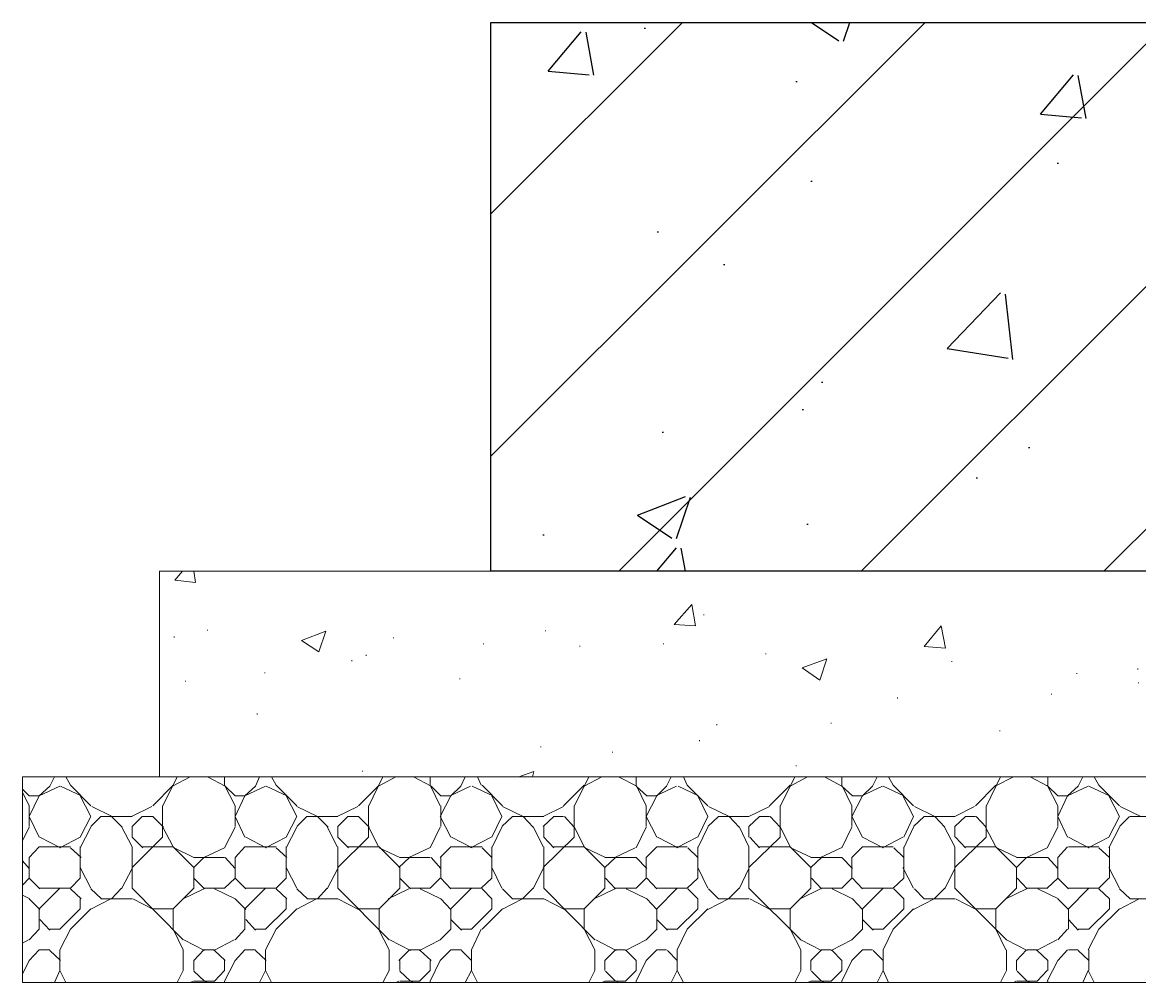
# Model space of a CAD drawing. Header units: millimetres. Extents: x -1822632 to -1305911, y 1206448 to 1536160.
# Drawn here: x -1697462 to -1696648, y 1239136 to 1239836 of the extents above; entities that cross this region are included whole.
import ezdxf

# ---------------------------------------------------------------- set-up
doc = ezdxf.new("R2010")
doc.units = ezdxf.units.MM
doc.header["$LTSCALE"] = 1000
for name, color, linetype in [('PUB_DIM', 3, 'CONTINUOUS'), ('木地板', 32, 'CONTINUOUS'), ('铝架', 4, 'CONTINUOUS')]:
    doc.layers.add(name, color=color, linetype=linetype)

msp = doc.modelspace()

# ---------------------------------------------------------------- hatches: boundary and pattern name
at = {"layer": '木地板'}
h = msp.add_hatch(dxfattribs=at)
h.set_pattern_fill('钢筋混凝土', color=256, scale=50)
h.set_pattern_definition([(45, (-2199959.13, -3155411.22), (-88.3883476, 88.3883476), []), (50, (-2199959.13, -3155411.22), (358.630091, -31.376067), [37.5, -412.5]), (355, (-2199959.13, -3155411.22), (-69.375667, 376.096067), [30, -330]), (100.4514, (-2199929.24, -3155413.83), (289.25469, 344.71977), [31.870095, -350.571056]), (46.1842, (-2199959.13, -3155311.2), (533.620524, -82.759507), [56.25, -618.75]), (96.6356, (-2199914.66, -3155318.1), (467.33135, 487.058935), [47.805144, -525.8565]), (351.1842, (-2199959.1, -3155311.2), (467.33097, 487.0593), [45, -495]), (21, (-2199909.13, -3155336.22), (298.453526, -201.309445), [37.5, -412.5]), (326, (-2199909.13, -3155336.22), (121.657666, 362.575023), [30, -330]), (71.4514, (-2199884.26, -3155353), (420.111314, 161.265248), [31.870095, -350.571056]), (37.5, (-2199959.13, -3155411.22), (6.0799277, 166.446927), [0, -326, 0, -335, 0, -331.25]), (7.5, (-2199959.13, -3155411.22), (131.534769, 197.205856), [0, -191, 0, -318.5, 0, -126.25]), (327.5, (-2200070.63, -3155411.22), (266.911218, -11.277436), [0, -125, 0, -390, 0, -517.5]), (317.5, (-2200120.63, -3155411.22), (291.593085, 50.052491), [0, -162.5, 0, -259, 0, -367.5])])
h.paths.add_polyline_path([(-1697120.647, 1239836.04), (-1695620.647, 1239836.04), (-1695620.647, 1239436.04), (-1697120.647, 1239436.04)])

# ---------------------------------------------------------------- linework, layer by layer
at = {"layer": 'PUB_DIM', "elevation": 0}
msp.add_lwpolyline([(-1697120.647, 1239836.04), (-1695620.647, 1239836.04), (-1695620.647, 1239436.04), (-1697120.647, 1239436.04)], close=True, dxfattribs=at)
at = {"layer": '铝架', "lineweight": 5}
for points in [[(-1697362.143, 1239286.04), (-1697362.143, 1239436.04)], [(-1695263.809, 1239436.04), (-1697362.143, 1239436.04)], [(-1697351.032, 1239429.378), (-1697345.476, 1239436.04)], [(-1697336.031, 1239427.707), (-1697337.143, 1239436.04)], [(-1697351.032, 1239429.378), (-1697336.031, 1239427.707)], [(-1696987.143, 1239397.152), (-1696974.361, 1239411.599)], [(-1696971.583, 1239396.045), (-1696974.361, 1239411.599)], [(-1696965.474, 1239403.819), (-1696965.474, 1239404.378)], [(-1697327.139, 1239392.708), (-1697327.139, 1239393.267)], [(-1697258.806, 1239385.487), (-1697241.028, 1239392.155)], [(-1697258.806, 1239385.487), (-1697246.03, 1239377.154), (-1697241.028, 1239392.155)], [(-1697081.029, 1239392.155), (-1697081.029, 1239392.708)], [(-1696987.143, 1239397.152), (-1696971.583, 1239396.045)], [(-1696804.916, 1239381.044), (-1696792.699, 1239396.045)], [(-1696789.362, 1239379.932), (-1696792.699, 1239396.045)], [(-1697351.585, 1239387.711), (-1697351.585, 1239388.265)], [(-1697191.586, 1239387.153), (-1697191.586, 1239387.711)], [(-1697126.032, 1239382.709), (-1697126.032, 1239383.263)], [(-1697056.029, 1239381.044), (-1697056.029, 1239381.597)], [(-1696994.918, 1239382.709), (-1696994.918, 1239383.263)], [(-1696920.476, 1239375.488), (-1696920.476, 1239376.042)], [(-1696804.916, 1239381.044), (-1696789.362, 1239379.932)], [(-1697222.142, 1239370.486), (-1697222.142, 1239371.045)], [(-1697211.584, 1239374.376), (-1697211.584, 1239374.929)], [(-1696893.805, 1239365.489), (-1696876.032, 1239372.152)], [(-1696881.029, 1239356.597), (-1696876.032, 1239372.152)], [(-1696784.919, 1239369.933), (-1696784.919, 1239370.486)], [(-1697285.472, 1239361.599), (-1697285.472, 1239362.153)], [(-1696893.805, 1239365.489), (-1696881.029, 1239356.597)], [(-1696693.805, 1239361.04), (-1696693.805, 1239361.599)], [(-1696649.361, 1239364.377), (-1696649.361, 1239364.93)], [(-1697343.252, 1239355.485), (-1697343.252, 1239356.044)], [(-1697143.252, 1239357.156), (-1697143.252, 1239357.709)], [(-1696648.808, 1239354.378), (-1696648.808, 1239354.932)], [(-1696824.361, 1239343.267), (-1696824.361, 1239343.82)], [(-1696712.143, 1239346.045), (-1696712.143, 1239346.598)], [(-1697291.028, 1239331.597), (-1697291.028, 1239332.156)], [(-1696956.029, 1239323.823), (-1696956.029, 1239324.376)], [(-1696872.695, 1239324.929), (-1696872.695, 1239325.488)], [(-1696749.92, 1239319.374), (-1696749.92, 1239319.933)], [(-1696968.805, 1239312.153), (-1696968.805, 1239312.711)], [(-1697084.365, 1239307.709), (-1697084.365, 1239308.263)], [(-1697032.141, 1239303.819), (-1697032.141, 1239304.378)], [(-1697214.362, 1239289.93), (-1697214.362, 1239290.489)], [(-1697100.473, 1239286.04), (-1697089.362, 1239289.93)], [(-1697090.474, 1239286.04), (-1697089.362, 1239289.93)], [(-1696898.254, 1239293.82), (-1696898.254, 1239294.374)], [(-1697462.143, 1239136.04), (-1695163.809, 1239136.04), (-1695163.809, 1239286.04), (-1697462.143, 1239286.04), (-1697462.143, 1239136.04)], [(-1697449.92, 1239272.152), (-1697442.14, 1239279.378)], [(-1697449.92, 1239272.152), (-1697434.919, 1239279.378)], [(-1697442.14, 1239279.378), (-1697438.809, 1239286.04)], [(-1697419.364, 1239272.152), (-1697434.365, 1239279.378)], [(-1697419.364, 1239272.152), (-1697434.365, 1239279.378)], [(-1697427.139, 1239279.932), (-1697430.475, 1239286.04)], [(-1697412.143, 1239264.93), (-1697427.139, 1239279.932)], [(-1697367.14, 1239264.93), (-1697352.139, 1239279.932)], [(-1697359.919, 1239264.377), (-1697349.361, 1239286.04)], [(-1697352.697, 1239279.378), (-1697339.921, 1239286.04)], [(-1697314.362, 1239279.378), (-1697327.139, 1239286.04)], [(-1697314.921, 1239279.932), (-1697314.921, 1239286.04)], [(-1697307.141, 1239264.93), (-1697314.921, 1239279.932)], [(-1697307.141, 1239272.152), (-1697314.362, 1239279.378)], [(-1697299.92, 1239272.152), (-1697292.14, 1239279.378)], [(-1697299.92, 1239272.152), (-1697284.919, 1239279.378)], [(-1697292.14, 1239279.378), (-1697289.362, 1239286.04)], [(-1697269.364, 1239272.152), (-1697284.365, 1239279.378)], [(-1697269.364, 1239272.152), (-1697284.365, 1239279.378)], [(-1697277.139, 1239279.932), (-1697280.475, 1239286.04)], [(-1697262.143, 1239264.93), (-1697277.139, 1239279.932)], [(-1697217.14, 1239264.93), (-1697202.139, 1239279.932)], [(-1697209.919, 1239264.377), (-1697199.361, 1239286.04)], [(-1697202.697, 1239279.378), (-1697189.921, 1239286.04)], [(-1697164.362, 1239279.378), (-1697177.139, 1239286.04)], [(-1697164.921, 1239279.932), (-1697164.921, 1239286.04)], [(-1697157.694, 1239264.93), (-1697164.921, 1239279.932)], [(-1697157.141, 1239272.152), (-1697164.362, 1239279.378)], [(-1697150.473, 1239272.152), (-1697135.472, 1239279.378)], [(-1697149.92, 1239272.152), (-1697142.699, 1239279.378)], [(-1697142.699, 1239279.378), (-1697139.362, 1239286.04)], [(-1697119.364, 1239272.152), (-1697134.365, 1239279.378)], [(-1697119.364, 1239272.152), (-1697134.365, 1239279.378)], [(-1697127.697, 1239279.932), (-1697130.475, 1239286.04)], [(-1697112.143, 1239264.93), (-1697127.139, 1239279.932)], [(-1697067.699, 1239264.93), (-1697052.697, 1239279.932)], [(-1697059.919, 1239264.377), (-1697049.361, 1239286.04)], [(-1697052.697, 1239279.378), (-1697039.921, 1239286.04)], [(-1697014.362, 1239279.378), (-1697027.697, 1239286.04)], [(-1697014.921, 1239279.932), (-1697014.921, 1239286.04)], [(-1697007.694, 1239264.93), (-1697014.921, 1239279.932)], [(-1697007.141, 1239272.152), (-1697014.921, 1239279.378)], [(-1697000.473, 1239272.152), (-1696985.472, 1239279.378)], [(-1696999.92, 1239272.152), (-1696992.699, 1239279.378)], [(-1696992.699, 1239279.378), (-1696989.362, 1239286.04)], [(-1696969.364, 1239272.152), (-1696984.365, 1239279.378)], [(-1696969.364, 1239272.152), (-1696984.365, 1239279.378)], [(-1696977.697, 1239279.932), (-1696980.475, 1239286.04)], [(-1696962.696, 1239264.93), (-1696977.697, 1239279.932)], [(-1696917.699, 1239264.93), (-1696902.697, 1239279.932)], [(-1696909.919, 1239264.377), (-1696899.361, 1239286.04)], [(-1696902.697, 1239279.378), (-1696889.921, 1239286.04)], [(-1696864.921, 1239279.378), (-1696877.697, 1239286.04)], [(-1696864.921, 1239279.932), (-1696864.921, 1239286.04)], [(-1696857.694, 1239264.93), (-1696864.921, 1239279.932)], [(-1696857.141, 1239272.152), (-1696864.921, 1239279.378)], [(-1696850.473, 1239272.152), (-1696835.472, 1239279.378)], [(-1696849.92, 1239272.152), (-1696842.699, 1239279.378)], [(-1696842.699, 1239279.378), (-1696839.362, 1239286.04)], [(-1696819.918, 1239272.152), (-1696834.919, 1239279.378)], [(-1696819.918, 1239272.152), (-1696834.919, 1239279.378)], [(-1696827.697, 1239279.932), (-1696831.029, 1239286.04)], [(-1696812.696, 1239264.93), (-1696827.697, 1239279.932)], [(-1696767.699, 1239264.93), (-1696752.697, 1239279.932)], [(-1696759.919, 1239264.377), (-1696749.361, 1239286.04)], [(-1696753.251, 1239279.378), (-1696739.921, 1239286.04)], [(-1696714.921, 1239279.378), (-1696727.697, 1239286.04)], [(-1696707.694, 1239264.93), (-1696715.474, 1239279.932)], [(-1696714.921, 1239279.932), (-1696714.921, 1239286.04)], [(-1696707.694, 1239272.152), (-1696714.921, 1239279.378)], [(-1696700.473, 1239272.152), (-1696692.699, 1239279.378)], [(-1696700.473, 1239272.152), (-1696685.472, 1239279.378)], [(-1696692.699, 1239279.378), (-1696689.362, 1239286.04)], [(-1696669.918, 1239272.152), (-1696684.919, 1239279.378)], [(-1696669.918, 1239272.152), (-1696684.919, 1239279.378)], [(-1696677.697, 1239279.932), (-1696681.029, 1239286.04)], [(-1696662.696, 1239264.93), (-1696677.697, 1239279.932)], [(-1697457.141, 1239272.152), (-1697462.143, 1239277.154)], [(-1697457.141, 1239264.93), (-1697462.143, 1239274.929)], [(-1697457.141, 1239272.152), (-1697449.92, 1239272.152)], [(-1697457.141, 1239257.156), (-1697449.92, 1239272.152)], [(-1697412.143, 1239257.156), (-1697419.918, 1239272.152)], [(-1697307.141, 1239272.152), (-1697299.92, 1239272.152)], [(-1697307.141, 1239257.156), (-1697299.92, 1239272.152)], [(-1697262.143, 1239257.156), (-1697269.918, 1239272.152)], [(-1697157.694, 1239257.156), (-1697149.92, 1239272.152)], [(-1697157.141, 1239272.152), (-1697149.92, 1239272.152)], [(-1697112.696, 1239257.156), (-1697119.918, 1239272.152)], [(-1697007.694, 1239272.152), (-1696999.92, 1239272.152)], [(-1697007.694, 1239257.156), (-1696999.92, 1239272.152)], [(-1696962.696, 1239257.156), (-1696969.918, 1239272.152)], [(-1696857.694, 1239272.152), (-1696849.92, 1239272.152)], [(-1696857.694, 1239257.156), (-1696849.92, 1239272.152)], [(-1696812.696, 1239257.156), (-1696820.476, 1239272.152)], [(-1696707.694, 1239272.152), (-1696699.92, 1239272.152)], [(-1696707.694, 1239257.156), (-1696700.473, 1239272.152)], [(-1696662.696, 1239257.156), (-1696670.476, 1239272.152)], [(-1697457.141, 1239249.929), (-1697457.141, 1239264.93)], [(-1697396.583, 1239257.156), (-1697411.584, 1239264.377)], [(-1697382.694, 1239257.156), (-1697367.699, 1239264.377)], [(-1697359.919, 1239242.155), (-1697359.919, 1239264.93)], [(-1697307.141, 1239249.929), (-1697307.141, 1239264.93)], [(-1697247.142, 1239257.156), (-1697262.143, 1239264.377)], [(-1697232.694, 1239257.156), (-1697217.699, 1239264.377)], [(-1697209.919, 1239242.155), (-1697209.919, 1239264.93)], [(-1697157.141, 1239249.929), (-1697157.141, 1239264.93)], [(-1697097.142, 1239257.156), (-1697112.143, 1239264.377)], [(-1697082.694, 1239257.156), (-1697067.699, 1239264.377)], [(-1697059.919, 1239242.155), (-1697059.919, 1239264.93)], [(-1697007.694, 1239249.929), (-1697007.694, 1239264.93)], [(-1696947.142, 1239257.156), (-1696962.143, 1239264.377)], [(-1696932.694, 1239257.156), (-1696917.699, 1239264.377)], [(-1696909.919, 1239242.155), (-1696909.919, 1239264.93)], [(-1696857.694, 1239249.929), (-1696857.694, 1239264.93)], [(-1696797.142, 1239257.156), (-1696812.143, 1239264.377)], [(-1696782.694, 1239257.156), (-1696768.252, 1239264.377)], [(-1696759.919, 1239242.155), (-1696759.919, 1239264.93)], [(-1696707.694, 1239249.929), (-1696707.694, 1239264.93)], [(-1696647.142, 1239257.156), (-1696662.143, 1239264.377)], [(-1697449.92, 1239242.155), (-1697457.141, 1239257.156)], [(-1697419.918, 1239242.155), (-1697412.143, 1239257.156)], [(-1697412.143, 1239249.929), (-1697404.916, 1239257.156)], [(-1697404.916, 1239257.156), (-1697382.141, 1239257.156)], [(-1697389.362, 1239249.376), (-1697397.142, 1239257.156)], [(-1697382.141, 1239249.929), (-1697374.92, 1239257.156)], [(-1697374.92, 1239257.156), (-1697367.14, 1239257.156)], [(-1697359.365, 1239249.376), (-1697367.14, 1239257.156)], [(-1697299.92, 1239242.155), (-1697307.141, 1239257.156)], [(-1697269.918, 1239242.155), (-1697262.143, 1239257.156)], [(-1697262.143, 1239249.929), (-1697254.916, 1239257.156)], [(-1697254.916, 1239257.156), (-1697232.141, 1239257.156)], [(-1697239.362, 1239249.376), (-1697247.142, 1239257.156)], [(-1697232.141, 1239249.929), (-1697224.92, 1239257.156)], [(-1697224.92, 1239257.156), (-1697217.14, 1239257.156)], [(-1697209.365, 1239249.376), (-1697217.14, 1239257.156)], [(-1697149.92, 1239242.155), (-1697157.694, 1239257.156)], [(-1697119.918, 1239242.155), (-1697112.696, 1239257.156)], [(-1697112.696, 1239249.929), (-1697104.916, 1239257.156)], [(-1697104.916, 1239257.156), (-1697082.141, 1239257.156)], [(-1697089.921, 1239249.376), (-1697097.142, 1239257.156)], [(-1697082.694, 1239249.929), (-1697074.92, 1239257.156)], [(-1697074.92, 1239257.156), (-1697067.699, 1239257.156)], [(-1697059.919, 1239249.376), (-1697067.14, 1239257.156)], [(-1696999.92, 1239242.155), (-1697007.694, 1239257.156)], [(-1696969.918, 1239242.155), (-1696962.696, 1239257.156)], [(-1696962.696, 1239249.929), (-1696954.916, 1239257.156)], [(-1696954.916, 1239257.156), (-1696932.694, 1239257.156)], [(-1696939.921, 1239249.376), (-1696947.142, 1239257.156)], [(-1696932.694, 1239249.929), (-1696924.92, 1239257.156)], [(-1696924.92, 1239257.156), (-1696917.699, 1239257.156)], [(-1696909.919, 1239249.376), (-1696917.14, 1239257.156)], [(-1696849.92, 1239242.155), (-1696857.694, 1239257.156)], [(-1696819.918, 1239242.155), (-1696812.696, 1239257.156)], [(-1696812.696, 1239249.929), (-1696804.916, 1239257.156)], [(-1696804.916, 1239257.156), (-1696782.694, 1239257.156)], [(-1696789.921, 1239249.376), (-1696797.142, 1239257.156)], [(-1696782.694, 1239249.929), (-1696774.92, 1239257.156)], [(-1696774.92, 1239257.156), (-1696767.699, 1239257.156)], [(-1696759.919, 1239249.376), (-1696767.14, 1239257.156)], [(-1696700.473, 1239242.155), (-1696707.694, 1239257.156)], [(-1696670.476, 1239242.155), (-1696662.696, 1239257.156)], [(-1696662.696, 1239249.929), (-1696655.475, 1239257.156)], [(-1696654.916, 1239257.156), (-1696632.694, 1239257.156)], [(-1697462.143, 1239239.377), (-1697457.141, 1239249.376)], [(-1697419.918, 1239234.375), (-1697412.143, 1239249.376)], [(-1697382.141, 1239234.934), (-1697389.921, 1239249.929)], [(-1697382.141, 1239242.155), (-1697382.141, 1239249.929)], [(-1697352.139, 1239234.934), (-1697359.919, 1239249.929)], [(-1697314.921, 1239234.375), (-1697307.141, 1239249.376)], [(-1697269.918, 1239234.375), (-1697262.143, 1239249.376)], [(-1697232.694, 1239234.934), (-1697239.921, 1239249.929)], [(-1697232.141, 1239242.155), (-1697232.141, 1239249.929)], [(-1697202.697, 1239234.934), (-1697209.919, 1239249.929)], [(-1697164.921, 1239234.375), (-1697157.694, 1239249.376)], [(-1697119.918, 1239234.375), (-1697112.696, 1239249.376)], [(-1697082.694, 1239234.934), (-1697089.921, 1239249.929)], [(-1697082.141, 1239242.155), (-1697082.141, 1239249.929)], [(-1697052.697, 1239234.934), (-1697059.919, 1239249.929)], [(-1697014.921, 1239234.375), (-1697007.694, 1239249.376)], [(-1696969.918, 1239234.375), (-1696962.696, 1239249.376)], [(-1696932.694, 1239234.934), (-1696939.921, 1239249.929)], [(-1696932.694, 1239242.155), (-1696932.694, 1239249.929)], [(-1696902.697, 1239234.934), (-1696909.919, 1239249.929)], [(-1696864.921, 1239234.375), (-1696857.694, 1239249.376)], [(-1696819.918, 1239234.375), (-1696812.696, 1239249.376)], [(-1696782.694, 1239234.934), (-1696790.474, 1239249.929)], [(-1696782.694, 1239242.155), (-1696782.694, 1239249.929)], [(-1696752.697, 1239234.934), (-1696760.472, 1239249.929)], [(-1696715.474, 1239234.375), (-1696707.694, 1239249.376)], [(-1696670.476, 1239234.375), (-1696662.696, 1239249.376)], [(-1697434.365, 1239234.375), (-1697449.361, 1239242.155)], [(-1697434.919, 1239234.375), (-1697419.918, 1239242.155)], [(-1697382.141, 1239219.933), (-1697359.919, 1239242.155)], [(-1697374.361, 1239234.375), (-1697382.141, 1239242.155)], [(-1697284.365, 1239234.375), (-1697299.361, 1239242.155)], [(-1697284.919, 1239234.375), (-1697269.918, 1239242.155)], [(-1697232.141, 1239219.933), (-1697209.919, 1239242.155)], [(-1697224.361, 1239234.375), (-1697232.141, 1239242.155)], [(-1697134.365, 1239234.375), (-1697149.361, 1239242.155)], [(-1697135.472, 1239234.375), (-1697120.476, 1239242.155)], [(-1697082.694, 1239219.933), (-1697059.919, 1239242.155)], [(-1697074.92, 1239234.375), (-1697082.141, 1239242.155)], [(-1696984.365, 1239234.375), (-1696999.361, 1239242.155)], [(-1696985.472, 1239234.375), (-1696970.476, 1239242.155)], [(-1696932.694, 1239219.933), (-1696909.919, 1239242.155)], [(-1696924.92, 1239234.375), (-1696932.141, 1239242.155)], [(-1696834.919, 1239234.375), (-1696849.92, 1239242.155)], [(-1696835.472, 1239234.375), (-1696820.476, 1239242.155)], [(-1696782.694, 1239219.933), (-1696759.919, 1239242.155)], [(-1696774.92, 1239234.375), (-1696782.141, 1239242.155)], [(-1696684.919, 1239234.375), (-1696699.92, 1239242.155)], [(-1696685.472, 1239234.375), (-1696670.476, 1239242.155)], [(-1697457.141, 1239227.154), (-1697449.92, 1239234.934)], [(-1697449.92, 1239234.934), (-1697427.139, 1239234.934)], [(-1697419.364, 1239227.154), (-1697427.139, 1239234.375)], [(-1697419.918, 1239212.153), (-1697419.918, 1239234.934)], [(-1697382.141, 1239204.932), (-1697382.141, 1239234.934)], [(-1697374.92, 1239234.934), (-1697352.139, 1239234.934)], [(-1697337.143, 1239219.933), (-1697352.139, 1239234.934)], [(-1697337.143, 1239227.154), (-1697351.585, 1239234.375)], [(-1697329.916, 1239227.154), (-1697314.921, 1239234.375)], [(-1697307.141, 1239227.154), (-1697299.92, 1239234.934)], [(-1697299.92, 1239234.934), (-1697277.139, 1239234.934)], [(-1697269.364, 1239227.154), (-1697277.139, 1239234.375)], [(-1697269.918, 1239212.153), (-1697269.918, 1239234.934)], [(-1697232.141, 1239204.932), (-1697232.141, 1239234.934)], [(-1697224.92, 1239234.934), (-1697202.139, 1239234.934)], [(-1697187.143, 1239219.933), (-1697202.139, 1239234.934)], [(-1697187.143, 1239227.154), (-1697202.139, 1239234.375)], [(-1697180.475, 1239227.154), (-1697165.474, 1239234.375)], [(-1697157.694, 1239227.154), (-1697149.92, 1239234.934)], [(-1697149.92, 1239234.934), (-1697127.139, 1239234.934)], [(-1697119.918, 1239227.154), (-1697127.139, 1239234.375)], [(-1697119.918, 1239212.153), (-1697119.918, 1239234.934)], [(-1697082.141, 1239204.932), (-1697082.141, 1239234.934)], [(-1697074.92, 1239234.934), (-1697052.697, 1239234.934)], [(-1697037.696, 1239219.933), (-1697052.697, 1239234.934)], [(-1697037.143, 1239227.154), (-1697052.139, 1239234.375)], [(-1697030.475, 1239227.154), (-1697015.474, 1239234.375)], [(-1697007.694, 1239227.154), (-1696999.92, 1239234.934)], [(-1696999.92, 1239234.934), (-1696977.697, 1239234.934)], [(-1696969.918, 1239227.154), (-1696977.139, 1239234.375)], [(-1696969.918, 1239212.153), (-1696969.918, 1239234.934)], [(-1696932.694, 1239204.932), (-1696932.694, 1239234.934)], [(-1696924.92, 1239234.934), (-1696902.697, 1239234.934)], [(-1696887.696, 1239219.933), (-1696902.697, 1239234.934)], [(-1696887.143, 1239227.154), (-1696902.139, 1239234.375)], [(-1696880.475, 1239227.154), (-1696865.474, 1239234.375)], [(-1696857.694, 1239227.154), (-1696849.92, 1239234.934)], [(-1696849.92, 1239234.934), (-1696827.697, 1239234.934)], [(-1696819.918, 1239227.154), (-1696827.139, 1239234.375)], [(-1696819.918, 1239212.153), (-1696819.918, 1239234.934)], [(-1696782.694, 1239204.932), (-1696782.694, 1239234.934)], [(-1696774.92, 1239234.934), (-1696752.697, 1239234.934)], [(-1696737.696, 1239219.933), (-1696752.697, 1239234.934)], [(-1696737.143, 1239227.154), (-1696752.139, 1239234.375)], [(-1696730.475, 1239227.154), (-1696715.474, 1239234.375)], [(-1696707.694, 1239227.154), (-1696700.473, 1239234.934)], [(-1696699.92, 1239234.934), (-1696677.697, 1239234.934)], [(-1696669.918, 1239227.154), (-1696677.697, 1239234.375)], [(-1696669.918, 1239212.153), (-1696669.918, 1239234.934)], [(-1697457.141, 1239219.374), (-1697462.143, 1239224.929)], [(-1697457.141, 1239212.153), (-1697457.141, 1239227.154)], [(-1697337.143, 1239227.154), (-1697314.921, 1239227.154)], [(-1697337.143, 1239219.933), (-1697329.916, 1239227.154)], [(-1697307.141, 1239219.374), (-1697314.362, 1239227.154)], [(-1697307.141, 1239212.153), (-1697307.141, 1239227.154)], [(-1697187.696, 1239219.933), (-1697179.916, 1239227.154)], [(-1697187.143, 1239227.154), (-1697164.921, 1239227.154)], [(-1697157.141, 1239219.374), (-1697164.362, 1239227.154)], [(-1697157.141, 1239212.153), (-1697157.141, 1239227.154)], [(-1697037.696, 1239227.154), (-1697014.921, 1239227.154)], [(-1697037.696, 1239219.933), (-1697029.916, 1239227.154)], [(-1697007.141, 1239219.374), (-1697014.921, 1239227.154)], [(-1697007.694, 1239212.153), (-1697007.694, 1239227.154)], [(-1696887.696, 1239227.154), (-1696864.921, 1239227.154)], [(-1696887.696, 1239219.933), (-1696879.916, 1239227.154)], [(-1696857.141, 1239219.374), (-1696864.921, 1239227.154)], [(-1696857.694, 1239212.153), (-1696857.694, 1239227.154)], [(-1696737.696, 1239227.154), (-1696714.921, 1239227.154)], [(-1696737.696, 1239219.933), (-1696730.475, 1239227.154)], [(-1696707.694, 1239219.374), (-1696714.921, 1239227.154)], [(-1696707.694, 1239212.153), (-1696707.694, 1239227.154)], [(-1697412.143, 1239204.932), (-1697419.918, 1239219.933)], [(-1697389.921, 1239204.378), (-1697382.141, 1239219.374)], [(-1697337.143, 1239204.932), (-1697337.143, 1239219.933)], [(-1697262.143, 1239204.932), (-1697269.918, 1239219.933)], [(-1697239.921, 1239204.378), (-1697232.141, 1239219.374)], [(-1697187.143, 1239204.932), (-1697187.143, 1239219.933)], [(-1697112.696, 1239204.932), (-1697119.918, 1239219.933)], [(-1697089.921, 1239204.378), (-1697082.694, 1239219.374)], [(-1697037.696, 1239204.932), (-1697037.696, 1239219.933)], [(-1696962.696, 1239204.932), (-1696969.918, 1239219.933)], [(-1696939.921, 1239204.378), (-1696932.694, 1239219.374)], [(-1696887.696, 1239204.932), (-1696887.696, 1239219.933)], [(-1696812.696, 1239204.932), (-1696820.476, 1239219.933)], [(-1696789.921, 1239204.378), (-1696782.694, 1239219.374)], [(-1696737.696, 1239204.932), (-1696737.696, 1239219.933)], [(-1696662.696, 1239204.932), (-1696670.476, 1239219.933)], [(-1697462.143, 1239207.156), (-1697457.141, 1239212.153)], [(-1697449.361, 1239204.378), (-1697457.141, 1239212.153)], [(-1697449.92, 1239204.932), (-1697427.139, 1239204.932)], [(-1697449.92, 1239189.93), (-1697434.919, 1239204.932)], [(-1697427.139, 1239204.932), (-1697419.918, 1239212.153)], [(-1697397.142, 1239197.152), (-1697389.921, 1239204.932)], [(-1697344.918, 1239167.155), (-1697382.141, 1239204.932)], [(-1697352.139, 1239189.93), (-1697337.143, 1239204.932)], [(-1697329.363, 1239204.378), (-1697337.143, 1239212.153)], [(-1697329.916, 1239204.932), (-1697314.921, 1239204.932)], [(-1697314.921, 1239204.932), (-1697307.141, 1239212.153)], [(-1697299.361, 1239204.378), (-1697307.141, 1239212.153)], [(-1697299.92, 1239204.932), (-1697277.139, 1239204.932)], [(-1697299.92, 1239189.93), (-1697284.919, 1239204.932)], [(-1697277.139, 1239204.932), (-1697269.918, 1239212.153)], [(-1697247.142, 1239197.152), (-1697239.921, 1239204.932)], [(-1697194.918, 1239167.155), (-1697232.141, 1239204.932)], [(-1697202.139, 1239189.93), (-1697187.143, 1239204.932)], [(-1697179.363, 1239204.378), (-1697187.143, 1239212.153)], [(-1697179.916, 1239204.932), (-1697164.921, 1239204.932)], [(-1697164.921, 1239204.932), (-1697157.694, 1239212.153)], [(-1697149.92, 1239204.378), (-1697157.141, 1239212.153)], [(-1697149.92, 1239204.932), (-1697127.139, 1239204.932)], [(-1697149.92, 1239189.93), (-1697134.919, 1239204.932)], [(-1697127.697, 1239204.932), (-1697119.918, 1239212.153)], [(-1697097.695, 1239197.152), (-1697089.921, 1239204.932)], [(-1697044.918, 1239167.155), (-1697082.141, 1239204.932)], [(-1697052.697, 1239189.93), (-1697037.696, 1239204.932)], [(-1697029.916, 1239204.378), (-1697037.143, 1239212.153)], [(-1697029.916, 1239204.932), (-1697014.921, 1239204.932)], [(-1697014.921, 1239204.932), (-1697007.694, 1239212.153)], [(-1696999.92, 1239204.378), (-1697007.141, 1239212.153)], [(-1696999.92, 1239204.932), (-1696977.697, 1239204.932)], [(-1696999.92, 1239189.93), (-1696984.919, 1239204.932)], [(-1696977.697, 1239204.932), (-1696969.918, 1239212.153)], [(-1696947.695, 1239197.152), (-1696939.921, 1239204.932)], [(-1696894.918, 1239167.155), (-1696932.694, 1239204.932)], [(-1696902.697, 1239189.93), (-1696887.696, 1239204.932)], [(-1696879.916, 1239204.378), (-1696887.143, 1239212.153)], [(-1696879.916, 1239204.932), (-1696864.921, 1239204.932)], [(-1696864.921, 1239204.932), (-1696857.694, 1239212.153)], [(-1696849.92, 1239204.378), (-1696857.141, 1239212.153)], [(-1696849.92, 1239204.932), (-1696827.697, 1239204.932)], [(-1696849.92, 1239189.93), (-1696834.919, 1239204.932)], [(-1696827.697, 1239204.932), (-1696819.918, 1239212.153)], [(-1696797.695, 1239197.152), (-1696789.921, 1239204.932)], [(-1696744.918, 1239167.155), (-1696782.694, 1239204.932)], [(-1696752.697, 1239189.93), (-1696737.696, 1239204.932)], [(-1696729.916, 1239204.378), (-1696737.143, 1239212.153)], [(-1696729.916, 1239204.932), (-1696714.921, 1239204.932)], [(-1696715.474, 1239204.932), (-1696707.694, 1239212.153)], [(-1696699.92, 1239204.378), (-1696707.694, 1239212.153)], [(-1696699.92, 1239204.932), (-1696677.697, 1239204.932)], [(-1696699.92, 1239189.93), (-1696684.919, 1239204.932)], [(-1696677.697, 1239204.932), (-1696670.476, 1239212.153)], [(-1697456.587, 1239197.152), (-1697462.143, 1239199.929)], [(-1697449.361, 1239189.377), (-1697457.141, 1239197.152)], [(-1697419.364, 1239197.152), (-1697427.139, 1239204.378)], [(-1697419.918, 1239189.93), (-1697419.918, 1239197.152)], [(-1697412.696, 1239189.377), (-1697397.695, 1239197.152)], [(-1697404.363, 1239197.152), (-1697412.143, 1239204.378)], [(-1697404.916, 1239197.152), (-1697382.141, 1239197.152)], [(-1697366.586, 1239189.377), (-1697381.587, 1239197.152)], [(-1697344.918, 1239197.152), (-1697329.916, 1239204.378)], [(-1697307.141, 1239197.152), (-1697322.142, 1239204.378)], [(-1697299.361, 1239189.377), (-1697307.141, 1239197.152)], [(-1697269.364, 1239197.152), (-1697277.139, 1239204.378)], [(-1697269.918, 1239189.93), (-1697269.918, 1239197.152)], [(-1697262.696, 1239189.377), (-1697247.695, 1239197.152)], [(-1697254.363, 1239197.152), (-1697262.143, 1239204.378)], [(-1697254.916, 1239197.152), (-1697232.141, 1239197.152)], [(-1697217.14, 1239189.377), (-1697232.141, 1239197.152)], [(-1697195.476, 1239197.152), (-1697180.475, 1239204.378)], [(-1697157.141, 1239197.152), (-1697172.142, 1239204.378)], [(-1697149.92, 1239189.377), (-1697157.141, 1239197.152)], [(-1697119.918, 1239197.152), (-1697127.139, 1239204.378)], [(-1697119.918, 1239189.93), (-1697119.918, 1239197.152)], [(-1697112.696, 1239189.377), (-1697097.695, 1239197.152)], [(-1697104.916, 1239197.152), (-1697112.143, 1239204.378)], [(-1697104.916, 1239197.152), (-1697082.141, 1239197.152)], [(-1697067.14, 1239189.377), (-1697082.141, 1239197.152)], [(-1697045.476, 1239197.152), (-1697030.475, 1239204.378)], [(-1697007.141, 1239197.152), (-1697022.142, 1239204.378)], [(-1696999.92, 1239189.377), (-1697007.141, 1239197.152)], [(-1696969.918, 1239197.152), (-1696977.139, 1239204.378)], [(-1696969.918, 1239189.93), (-1696969.918, 1239197.152)], [(-1696962.696, 1239189.377), (-1696947.695, 1239197.152)], [(-1696954.916, 1239197.152), (-1696962.143, 1239204.378)], [(-1696954.916, 1239197.152), (-1696932.694, 1239197.152)], [(-1696917.14, 1239189.377), (-1696932.141, 1239197.152)], [(-1696895.476, 1239197.152), (-1696880.475, 1239204.378)], [(-1696857.141, 1239197.152), (-1696872.142, 1239204.378)], [(-1696849.92, 1239189.377), (-1696857.141, 1239197.152)], [(-1696819.918, 1239197.152), (-1696827.139, 1239204.378)], [(-1696819.918, 1239189.93), (-1696819.918, 1239197.152)], [(-1696812.696, 1239189.377), (-1696797.695, 1239197.152)], [(-1696804.916, 1239197.152), (-1696812.143, 1239204.378)], [(-1696804.916, 1239197.152), (-1696782.694, 1239197.152)], [(-1696767.14, 1239189.377), (-1696782.141, 1239197.152)], [(-1696745.476, 1239197.152), (-1696730.475, 1239204.378)], [(-1696707.141, 1239197.152), (-1696722.142, 1239204.378)], [(-1696699.92, 1239189.377), (-1696707.694, 1239197.152)], [(-1696669.918, 1239197.152), (-1696677.697, 1239204.378)], [(-1696669.918, 1239189.93), (-1696669.918, 1239197.152)], [(-1696663.25, 1239189.377), (-1696648.254, 1239197.152)], [(-1696654.916, 1239197.152), (-1696662.696, 1239204.378)], [(-1696654.916, 1239197.152), (-1696632.694, 1239197.152)], [(-1697449.92, 1239174.929), (-1697449.92, 1239189.93)], [(-1697434.919, 1239174.929), (-1697419.918, 1239189.93)], [(-1697427.139, 1239174.929), (-1697412.143, 1239189.93)], [(-1697367.14, 1239189.93), (-1697352.139, 1239189.93)], [(-1697352.139, 1239174.929), (-1697352.139, 1239189.93)], [(-1697299.92, 1239174.929), (-1697299.92, 1239189.93)], [(-1697284.919, 1239174.929), (-1697269.918, 1239189.93)], [(-1697277.139, 1239174.929), (-1697262.143, 1239189.93)], [(-1697217.14, 1239189.93), (-1697202.139, 1239189.93)], [(-1697202.139, 1239174.929), (-1697202.139, 1239189.93)], [(-1697149.92, 1239174.929), (-1697149.92, 1239189.93)], [(-1697134.919, 1239174.929), (-1697119.918, 1239189.93)], [(-1697127.139, 1239174.929), (-1697112.143, 1239189.93)], [(-1697067.699, 1239189.93), (-1697052.697, 1239189.93)], [(-1697052.697, 1239174.929), (-1697052.697, 1239189.93)], [(-1696999.92, 1239174.929), (-1696999.92, 1239189.93)], [(-1696984.919, 1239174.929), (-1696969.918, 1239189.93)], [(-1696977.697, 1239174.929), (-1696962.696, 1239189.93)], [(-1696917.699, 1239189.93), (-1696902.697, 1239189.93)], [(-1696902.697, 1239174.929), (-1696902.697, 1239189.93)], [(-1696849.92, 1239174.929), (-1696849.92, 1239189.93)], [(-1696834.919, 1239174.929), (-1696819.918, 1239189.93)], [(-1696827.697, 1239174.929), (-1696812.696, 1239189.93)], [(-1696767.699, 1239189.93), (-1696752.697, 1239189.93)], [(-1696752.697, 1239174.929), (-1696752.697, 1239189.93)], [(-1696699.92, 1239174.929), (-1696699.92, 1239189.93)], [(-1696684.919, 1239174.929), (-1696669.918, 1239189.93)], [(-1696677.697, 1239174.929), (-1696662.696, 1239189.93)], [(-1697442.14, 1239174.376), (-1697449.361, 1239182.156)], [(-1697292.14, 1239174.376), (-1697299.361, 1239182.156)], [(-1697142.14, 1239174.376), (-1697149.92, 1239182.156)], [(-1696992.14, 1239174.376), (-1696999.92, 1239182.156)], [(-1696842.14, 1239174.376), (-1696849.92, 1239182.156)], [(-1696692.699, 1239174.376), (-1696699.92, 1239182.156)], [(-1697457.141, 1239167.155), (-1697449.92, 1239174.929)], [(-1697442.14, 1239174.929), (-1697434.919, 1239174.929)], [(-1697427.139, 1239174.929), (-1697434.919, 1239159.934)], [(-1697344.918, 1239159.934), (-1697352.139, 1239174.929)], [(-1697307.141, 1239167.155), (-1697299.92, 1239174.929)], [(-1697292.14, 1239174.929), (-1697284.919, 1239174.929)], [(-1697277.139, 1239174.929), (-1697284.919, 1239159.934)], [(-1697194.918, 1239159.934), (-1697202.697, 1239174.929)], [(-1697157.694, 1239167.155), (-1697149.92, 1239174.929)], [(-1697142.14, 1239174.929), (-1697134.919, 1239174.929)], [(-1697127.697, 1239174.929), (-1697134.919, 1239159.934)], [(-1697044.918, 1239159.934), (-1697052.697, 1239174.929)], [(-1697007.694, 1239167.155), (-1696999.92, 1239174.929)], [(-1696992.699, 1239174.929), (-1696984.919, 1239174.929)], [(-1696977.697, 1239174.929), (-1696984.919, 1239159.934)], [(-1696894.918, 1239159.934), (-1696902.697, 1239174.929)], [(-1696857.694, 1239167.155), (-1696849.92, 1239174.929)], [(-1696842.699, 1239174.929), (-1696834.919, 1239174.929)], [(-1696827.697, 1239174.929), (-1696834.919, 1239159.934)], [(-1696745.476, 1239159.934), (-1696752.697, 1239174.929)], [(-1696707.694, 1239167.155), (-1696700.473, 1239174.929)], [(-1696692.699, 1239174.929), (-1696684.919, 1239174.929)], [(-1696677.697, 1239174.929), (-1696685.472, 1239159.934)], [(-1697462.143, 1239164.93), (-1697457.694, 1239167.155)], [(-1697329.363, 1239159.375), (-1697344.364, 1239167.155)], [(-1697322.695, 1239159.375), (-1697307.694, 1239167.155)], [(-1697179.363, 1239159.375), (-1697194.364, 1239167.155)], [(-1697172.695, 1239159.375), (-1697157.694, 1239167.155)], [(-1697029.363, 1239159.375), (-1697044.364, 1239167.155)], [(-1697022.695, 1239159.375), (-1697007.694, 1239167.155)], [(-1696879.916, 1239159.375), (-1696894.918, 1239167.155)], [(-1696872.695, 1239159.375), (-1696857.694, 1239167.155)], [(-1696729.916, 1239159.375), (-1696744.918, 1239167.155)], [(-1696723.254, 1239159.375), (-1696708.253, 1239167.155)], [(-1697457.141, 1239152.154), (-1697449.92, 1239159.934)], [(-1697449.92, 1239159.934), (-1697442.14, 1239159.934)], [(-1697434.365, 1239152.154), (-1697442.14, 1239159.375)], [(-1697434.919, 1239144.933), (-1697434.919, 1239159.934)], [(-1697344.918, 1239144.933), (-1697344.918, 1239159.934)], [(-1697337.143, 1239152.154), (-1697329.916, 1239159.934)], [(-1697329.916, 1239159.934), (-1697322.142, 1239159.934)], [(-1697314.362, 1239152.154), (-1697322.142, 1239159.375)], [(-1697307.141, 1239152.154), (-1697299.92, 1239159.934)], [(-1697299.92, 1239159.934), (-1697292.14, 1239159.934)], [(-1697284.365, 1239152.154), (-1697292.14, 1239159.375)], [(-1697284.919, 1239144.933), (-1697284.919, 1239159.934)], [(-1697194.918, 1239144.933), (-1697194.918, 1239159.934)], [(-1697187.696, 1239152.154), (-1697179.916, 1239159.934)], [(-1697179.916, 1239159.934), (-1697172.142, 1239159.934)], [(-1697164.362, 1239152.154), (-1697172.142, 1239159.375)], [(-1697157.694, 1239152.154), (-1697149.92, 1239159.934)], [(-1697149.92, 1239159.934), (-1697142.14, 1239159.934)], [(-1697134.919, 1239152.154), (-1697142.14, 1239159.375)], [(-1697134.919, 1239144.933), (-1697134.919, 1239159.934)], [(-1697044.918, 1239144.933), (-1697044.918, 1239159.934)], [(-1697037.696, 1239152.154), (-1697029.916, 1239159.934)], [(-1697029.916, 1239159.934), (-1697022.695, 1239159.934)], [(-1697014.921, 1239152.154), (-1697022.142, 1239159.375)], [(-1697007.694, 1239152.154), (-1696999.92, 1239159.934)], [(-1696999.92, 1239159.934), (-1696992.699, 1239159.934)], [(-1696984.919, 1239152.154), (-1696992.14, 1239159.375)], [(-1696984.919, 1239144.933), (-1696984.919, 1239159.934)], [(-1696894.918, 1239144.933), (-1696894.918, 1239159.934)], [(-1696887.696, 1239152.154), (-1696879.916, 1239159.934)], [(-1696879.916, 1239159.934), (-1696872.695, 1239159.934)], [(-1696864.921, 1239152.154), (-1696872.142, 1239159.375)], [(-1696857.694, 1239152.154), (-1696849.92, 1239159.934)], [(-1696849.92, 1239159.934), (-1696842.699, 1239159.934)], [(-1696834.919, 1239152.154), (-1696842.14, 1239159.375)], [(-1696834.919, 1239144.933), (-1696834.919, 1239159.934)], [(-1696744.918, 1239144.933), (-1696744.918, 1239159.934)], [(-1696737.696, 1239152.154), (-1696730.475, 1239159.934)], [(-1696729.916, 1239159.934), (-1696722.695, 1239159.934)], [(-1696714.921, 1239152.154), (-1696722.695, 1239159.375)], [(-1696707.694, 1239152.154), (-1696700.473, 1239159.934)], [(-1696699.92, 1239159.934), (-1696692.699, 1239159.934)], [(-1696684.919, 1239152.154), (-1696692.699, 1239159.375)], [(-1696684.919, 1239144.933), (-1696684.919, 1239159.934)], [(-1697462.143, 1239142.155), (-1697457.141, 1239152.154)], [(-1697337.143, 1239144.933), (-1697337.143, 1239152.154)], [(-1697314.921, 1239144.933), (-1697314.921, 1239152.154)], [(-1697314.921, 1239137.153), (-1697307.141, 1239152.154)], [(-1697187.143, 1239144.933), (-1697187.143, 1239152.154)], [(-1697164.921, 1239144.933), (-1697164.921, 1239152.154)], [(-1697164.921, 1239137.153), (-1697157.694, 1239152.154)], [(-1697037.696, 1239144.933), (-1697037.696, 1239152.154)], [(-1697014.921, 1239144.933), (-1697014.921, 1239152.154)], [(-1697014.921, 1239137.153), (-1697007.694, 1239152.154)], [(-1696887.696, 1239144.933), (-1696887.696, 1239152.154)], [(-1696864.921, 1239144.933), (-1696864.921, 1239152.154)], [(-1696864.921, 1239137.153), (-1696857.694, 1239152.154)], [(-1696737.696, 1239144.933), (-1696737.696, 1239152.154)], [(-1696715.474, 1239137.153), (-1696707.694, 1239152.154)], [(-1696714.921, 1239144.933), (-1696714.921, 1239152.154)], [(-1697438.809, 1239136.04), (-1697434.919, 1239144.933)], [(-1697430.475, 1239136.04), (-1697434.919, 1239144.933)], [(-1697349.361, 1239136.04), (-1697344.918, 1239144.933)], [(-1697329.363, 1239137.153), (-1697337.143, 1239144.374)], [(-1697322.142, 1239137.153), (-1697314.921, 1239144.933)], [(-1697289.362, 1239136.04), (-1697284.919, 1239144.933)], [(-1697280.475, 1239136.04), (-1697284.919, 1239144.933)], [(-1697199.361, 1239136.04), (-1697194.918, 1239144.933)], [(-1697179.363, 1239137.153), (-1697187.143, 1239144.374)], [(-1697172.695, 1239137.153), (-1697164.921, 1239144.933)], [(-1697139.362, 1239136.04), (-1697134.919, 1239144.933)], [(-1697130.475, 1239136.04), (-1697134.919, 1239144.933)], [(-1697049.361, 1239136.04), (-1697044.918, 1239144.933)], [(-1697029.916, 1239137.153), (-1697037.143, 1239144.374)], [(-1697022.695, 1239137.153), (-1697014.921, 1239144.933)], [(-1696989.362, 1239136.04), (-1696984.919, 1239144.933)], [(-1696980.475, 1239136.04), (-1696984.919, 1239144.933)], [(-1696899.361, 1239136.04), (-1696894.918, 1239144.933)], [(-1696879.916, 1239137.153), (-1696887.143, 1239144.374)], [(-1696872.695, 1239137.153), (-1696864.921, 1239144.933)], [(-1696839.362, 1239136.04), (-1696834.919, 1239144.933)], [(-1696831.029, 1239136.04), (-1696834.919, 1239144.933)], [(-1696749.361, 1239136.04), (-1696744.918, 1239144.933)], [(-1696729.916, 1239137.153), (-1696737.143, 1239144.374)], [(-1696722.695, 1239137.153), (-1696715.474, 1239144.933)], [(-1696689.362, 1239136.04), (-1696685.472, 1239144.933)], [(-1696681.029, 1239136.04), (-1696685.472, 1239144.933)], [(-1697339.921, 1239136.04), (-1697337.696, 1239137.153)], [(-1697337.143, 1239137.153), (-1697322.142, 1239137.153)], [(-1697327.139, 1239136.04), (-1697329.363, 1239137.153)], [(-1697314.921, 1239136.04), (-1697314.921, 1239137.153)], [(-1697189.921, 1239136.04), (-1697187.696, 1239137.153)], [(-1697187.143, 1239137.153), (-1697172.142, 1239137.153)], [(-1697177.139, 1239136.04), (-1697179.363, 1239137.153)], [(-1697164.921, 1239136.04), (-1697164.921, 1239137.153)], [(-1697039.921, 1239136.04), (-1697037.696, 1239137.153)], [(-1697037.696, 1239137.153), (-1697022.695, 1239137.153)], [(-1697027.697, 1239136.04), (-1697029.363, 1239137.153)], [(-1697014.921, 1239136.04), (-1697014.921, 1239137.153)], [(-1696889.921, 1239136.04), (-1696887.696, 1239137.153)], [(-1696887.696, 1239137.153), (-1696872.695, 1239137.153)], [(-1696877.697, 1239136.04), (-1696879.916, 1239137.153)], [(-1696864.921, 1239136.04), (-1696864.921, 1239137.153)], [(-1696739.921, 1239136.04), (-1696738.25, 1239137.153)], [(-1696737.696, 1239137.153), (-1696722.695, 1239137.153)], [(-1696727.697, 1239136.04), (-1696729.916, 1239137.153)], [(-1696714.921, 1239136.04), (-1696714.921, 1239137.153)]]:
    msp.add_lwpolyline(points, dxfattribs=at)

doc.saveas('drawing.dxf')
